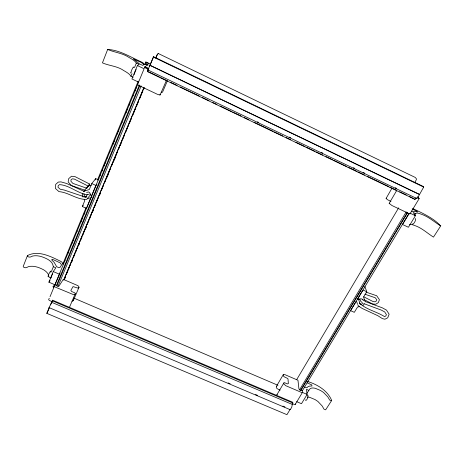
<?xml version="1.0" encoding="UTF-8"?>
<svg xmlns="http://www.w3.org/2000/svg" width="464" height="464" viewBox="0 0 464 464"><rect width="100%" height="100%" fill="white"/><g stroke="black" fill="none" stroke-linecap="round" stroke-linejoin="round"><path stroke-width="0.7" d="M51.115 277.768L51.707 275.802M79.008 287.286L78.642 286.224L77.459 285.464L63.29 279.374L58.951 286.155L57.727 286.288L55.071 284.803L54.305 285.708A1.879 0.893 20.3 0 0 55.529 287.21L73.747 294.739L74.814 294.512L75.267 293.712L74.965 292.958L71.555 291.45L70.853 290.394L73.034 286.595L77.604 288.028L78.428 287.947L79.008 287.286L73.411 300.37L72.819 301.061L71.995 301.153M73.411 300.37L73.44 299.866M86.501 188.135L72.86 183.396L70.853 181.157L71.073 179.759L72.245 178.849L74.333 179.069L88.421 186.209L89.523 183.988L75 176.616L71.485 176.245L68.672 178.692L68.173 181.94L71.404 185.53L85.469 190.414M391.935 188.256L386.094 198.441L387.394 199.642L390.972 201.457M147.883 69.96L153.578 56.707L423.098 186.395L423.678 187.096L417.768 197.6L416.655 198.453L147.883 69.96L148.254 69.646L147.448 71.584L415.077 199.433L416.104 197.722L416.655 198.453M158.143 53.818L158.195 53.47L415.268 177.445L416.434 178.849L416.417 179.51L414.926 182.323M134.119 74.704L135.181 71.52M50.234 272.148L50.547 271.092L48.61 274.468L48.03 276.445L48.598 275.628M283.806 382.997L283.881 383.983L285.87 385.741L301.182 392.289A1.786 0.812 32.8 0 0 302.627 391.976L302.354 390.688L299.825 389.934L298.938 388.925L297.963 380.26L284.971 374.674L283.295 374.581C282.489 377.261 286.816 377.383 287.993 378.885L288.359 383.577L287.454 383.908L284.304 382.609L283.806 382.997L276.718 395.073L277.223 394.673M283.295 374.581L276.364 386.471C275.535 388.658 278.794 389.342 280.105 390.154M48.494 275.007A11.96 5.527 19.4 0 0 43.651 269.816C39.022 267.374 33.686 265.373 28.408 266.638C26.929 267.542 24.928 268.43 23.455 267.009L23.2 266.452L27.469 255.583C38.332 249.887 50.947 256.609 60.72 261.348L62.101 262.264L62.576 263.79L63.069 263.999L63.858 263.181M133.145 77.308L130.947 76.264L129.85 74.861A13.421 2.419 24.2 0 0 123.795 70.603C117.398 66.016 109.185 65.876 102.445 62.86L107.671 49.439C120.077 50.077 131.289 57.577 142.384 62.402L144.832 64.241L145.957 64.305L148.004 65.285M82.667 193.511L82.215 195.39L83.056 197.165M51.214 271.974L53.36 266.713L52.751 264.521A12.035 5.382 19.8 0 0 47.85 259.376C43.198 256.934 37.874 254.887 32.561 256.053C31.065 256.934 29.075 257.752 27.608 256.354L27.347 255.797M130.947 76.264L132.025 73.614M134.456 67.657L136.341 63.023L135.204 61.683A13.52 2.187 24.5 0 0 129.067 57.501C122.606 53.012 114.475 52.519 107.671 49.439M86.832 188.361L88.027 186.18L91.35 185.09M60.053 273.035L54.926 284.763L48.911 282.187L53.256 271.562L55.86 267.792L53.36 266.713M137.414 65.557L131.933 78.967L138.574 82.122L144.095 68.753L137.414 65.557L139.107 64.345L136.341 63.023M91.802 196.782L90.619 198.36L86.484 208.377L82.354 206.538L84.744 200.709L84.181 199.526M98.646 179.939L95.735 178.628L91.773 183.564L89.337 189.503L83.885 191.284M95.207 179.916L95.735 178.628M52.861 286.63L53.325 287.036L54.427 284.362M62.698 264.306L86.136 207.483M97.434 180.073L138.237 81.13M145.133 64.421L145.957 62.414L148.555 63.603C148.671 63.765 146.102 66.155 144.948 66.787L144.391 68.121M64.426 261.795L64.983 260.455M67.744 253.767L68.295 252.428M72.164 243.066L72.715 241.727M73.266 240.387L73.817 239.053M76.577 232.36L77.134 231.02M80.724 222.326L81.548 220.319M82.105 218.979L82.656 217.645M84.036 214.298L84.866 212.292M96.808 184.336L95.949 185.443L91.75 195.611L90.845 195.205L89.854 192.908L88.763 191.968L86.582 192.369M98.397 179.516L98.948 178.176M99.777 176.169L100.328 174.829M101.709 171.489L102.538 169.482M103.919 166.135L104.47 164.795M105.021 163.461L105.85 161.455M107.23 158.108L107.787 156.768M109.44 152.755L109.991 151.421M112.758 144.727L113.309 143.388M113.86 142.054L114.689 140.047M117.172 134.026L117.728 132.687M118.279 131.347L118.83 130.013M121.591 123.32L122.142 121.986M125.732 113.286L126.562 111.279M127.113 109.945L127.67 108.605M129.05 105.258L129.879 103.252M132.64 96.564L133.191 95.224M134.572 91.884L135.401 89.877M135.952 88.537L136.503 87.197M145.893 64.455L146.723 62.449M50.025 296.711L138.597 82.157M56.504 285.279L139.397 84.993M56.823 285.94L139.902 85.388M49.097 307.615L52.647 300.208L292.813 402.282L291.676 407.38L290.278 409.706L49.097 307.615L49.352 307.209L46.806 313.345L286.938 414.683L290.232 409.196L290.278 409.706M57.988 286.398L141.178 85.973M47.705 311.698L49.503 307.371M149.495 66.549L153.578 56.707M52.032 301.693L52.647 300.208M148.213 70.105L147.448 71.584M89.523 183.988L88.421 186.209M155.631 58.11L157.151 54.561L158.195 53.47M156.037 57.571L156.583 56.266M63.643 280.163L143.898 87.661M63.87 279.751L143.991 87.586M64.426 279.131L65.262 277.124M66.381 274.45L68.051 270.437M68.614 269.097L69.449 267.096M70.006 265.756L70.841 263.749M71.398 262.415L72.239 260.408M73.353 257.735L75.029 253.721M75.586 252.381L76.421 250.374M76.978 249.04L77.819 247.034M78.375 245.694L79.489 243.02M80.324 241.013L82 237.005M82.557 235.666L83.392 233.659M83.955 232.325L84.79 230.318M85.347 228.978L86.461 226.304M87.302 224.298L88.972 220.284M89.529 218.95L90.37 216.943M90.927 215.603L91.762 213.602M92.319 212.263L93.438 209.589M94.273 207.582L95.944 203.568M96.506 202.234L97.341 200.228M97.898 198.888L98.733 196.881M99.296 195.547L100.41 192.873M101.523 190.199L102.364 188.193M102.921 186.853L103.756 184.846M104.87 182.172L105.432 180.832M107.103 176.825L107.938 174.818M108.501 173.478L109.336 171.471M109.893 170.137L110.728 168.13M111.847 165.457L112.404 164.117M114.074 160.109L114.915 158.102M115.472 156.762L116.307 154.756M116.864 153.422L117.705 151.415M118.819 148.741L119.376 147.401M121.052 143.388L121.887 141.387M122.444 140.047L123.279 138.04M123.842 136.7L124.677 134.699M125.79 132.02L127.467 128.012M128.023 126.672L128.859 124.665M129.415 123.331L130.256 121.324M130.813 119.985L131.648 117.978M132.768 115.304L134.438 111.296M134.995 109.956L135.836 107.95M136.393 106.616L137.228 104.609M137.785 103.269L138.62 101.262M139.739 98.588L141.41 94.575M141.972 93.241L142.808 91.234M143.364 89.894L144.2 87.887M64.421 279.369L65.262 277.362M71.392 262.665L72.227 260.658M78.358 245.961L79.199 243.954M85.33 229.257L86.165 227.25M92.295 212.553L93.136 210.546M99.267 195.849L100.102 193.842M106.239 179.145L107.074 177.138M107.631 175.804L108.466 173.797M113.204 162.441L114.04 160.434M114.596 159.1L115.437 157.093M120.176 145.737L121.011 143.73M69.583 307.023L75.267 293.712M137.953 84.083L137.39 84.373A2.111 0.394 24.5 0 0 138.968 85.562L157.47 94.337L160.028 95.12L166.454 80.394M161.281 92.249L162.51 92.226L167.353 80.904M50.53 304.9L51.649 302.615M156.855 55.61L157.673 54.665M51.997 275.181L52.583 273.934M135.418 71.027L136.12 69.542M410.002 213.666A1.995 0.354 29 0 1 408.714 213.469L391.993 205.54L389.168 203.365L396.703 190.518M296.722 379.564L398.651 207.831M299.471 389.975L406.203 211.897M300.515 390.462L407.351 212.46M301.003 390.172L407.694 212.477M302.36 390.752L409.173 213.179M409.115 213.51L402.508 224.489L408.413 227.273L415.419 215.714L413.192 212.512L415.64 213.678L416.359 213.179A12.557 2.175 29.2 0 1 421.329 214.223C428.556 216.682 434.223 221.92 440.527 225.817C434.107 218.498 422.159 212.877 412.827 208.614M295.249 404.382L302.482 392.376M409.985 213.863L419.137 198.667M364.832 286.456L366.775 291.734L363.556 297.064L365.226 301.89M306.837 393.379L309.894 388.948A11.264 4.982 33.3 0 1 315.317 388.316L320.595 390.514L323.466 392.393L327.775 396.859L329.684 400.055L330.536 400.577L331.69 400.478C327.648 390.572 317.411 384.505 307.568 381.466M414.549 215.476L415.64 213.678M308.693 390.317L306.449 389.354L307.11 394.423L301.484 403.709L296.676 401.662M364.507 303.572L362.999 305.561M46.806 313.345L47.45 312.313M307.348 397.074A11.194 5.104 33.6 0 1 309.79 397.387L315.044 399.562L317.892 401.441L322.144 405.942L324.011 409.167L325.629 409.845L331.69 400.478M409.486 224.524A12.47 2.378 29.4 0 1 414.491 225.446C421.735 227.801 427.263 233.195 433.475 237.11L440.8 225.759M49.306 298.306L48.749 299.164A1.862 0.916 19.9 0 0 49.955 300.684L52.096 301.594M48.911 282.187L50.048 280.523M82.354 206.538L83.184 205.448M90.625 194.573L86.739 199.352C77.053 199.932 68.626 192.374 58.98 191.626L55.39 188.448L55.709 184.376L58.284 182.085L60.987 181.882L66.584 183.477L84.222 191.412M83.798 191.243L87.534 186.644M87.655 194.294L85.422 197.049L86.855 196.852L85.057 197.061L64.154 190.025L60.221 189.237L57.983 187.247L58.209 185.745L59.456 184.631C69.362 185.136 77.297 193.14 87.012 194.747L89.482 194.068M363.254 303.34L360.545 304.575M131.092 72.802L130.709 73.08L131.759 69.89L133.342 66.932L133.4 67.413M53.325 287.036L54.062 286.723M87.435 198.778L89.714 197.954L90.619 198.36M276.364 386.471L276.869 386.292M359.548 306.53L357.483 307.11L354.322 312.342L350.575 310.66L356.004 301.641L356.822 302.012L357.466 304.077M389.168 203.365L389.528 203.267M307.232 395.369L307.91 395.253L308.055 396.337L307.591 398.118L306.733 399.753L305.892 400.478L305.457 399.951M412.27 224.031L413.082 224.071L414.277 222.842L415.292 220.922L415.64 219.211L415.17 218.521M386.112 198.238L386.541 198.267M366.148 292.14L376.687 295.748L379.407 299.692L378.398 302.574L375.712 304.251L372.447 303.908L363.834 299.506M364.93 294.222L375.219 297.743L376.803 299.75L376.374 300.991L375.098 301.791L373.114 301.583L363.701 296.774M148.892 68.765L146.317 67.471M365.603 301.641L382.284 307.823L386.495 310.103L389.122 314.198L387.736 317.788L384.929 319.209L382.411 318.64L377.876 315.729L362.053 308.374L358.649 306.054L357.744 304.825M364.617 303.908L381.263 310.074L384.714 311.947L386.373 314.54L385.886 315.92L384.552 316.599C376.617 311.628 366.258 309.587 359.374 303.056L360.122 304.111L358.341 298.723M145.4 67.031L144.507 67.123A2.129 0.348 24.8 0 0 146.119 68.283L148.045 69.206M228.178 382.922L230.179 383.774M255.536 394.51L257.537 395.357M282.889 406.093L284.896 406.94M52.27 300.8L292.888 403.036M292.007 403.489L293.95 404.312A1.775 0.835 33.1 0 0 295.406 403.97M51.655 302.29L292.088 404.364M73.793 298.079L277.977 385.3M50.941 278.035L49.074 277.234L48.784 276.121M304.372 387.08L306.855 387.794L307.864 386.79L309.54 386.118L312.011 385.973L311.698 384.888L307.035 382.748M302.279 392.358L307.11 394.423M53.256 271.562L59.299 274.166M91.773 183.564L95.949 185.443M366.775 291.734L362.993 290.017L357.495 299.164L358.312 299.535L360.644 298.804L361.978 298.973L362.546 299.663M148.387 68.602L144.948 66.787M412.16 208.974L416.8 211.236L417.443 211.961L415.129 211.404L413.088 211.694L411.487 211.091M410.077 213.179L415.419 215.714M145.957 62.414L145.389 62.06L146.346 62.066L149.907 63.777M149.831 65.14L419.357 194.294M149.681 65.256L419.584 194.578M257.358 121.817L258.663 122.438M289.368 137.124L290.673 137.744M321.378 152.43L322.683 153.05M353.388 167.736L354.693 168.357M363.19 172.422L364.495 173.043M395.2 187.729L396.505 188.349M148.329 71.711L159.43 77.012M160.735 77.639L167.266 80.753M170.532 82.314L177.062 85.434M180.328 86.994L199.265 96.042M202.524 97.602L209.055 100.723M212.321 102.283L216.891 104.464M220.156 106.024L231.258 111.331M232.563 111.952L241.054 116.012M244.319 117.572L248.89 119.753M254.115 122.247L273.052 131.295M274.357 131.921L282.843 135.975M286.108 137.535L290.679 139.722M295.904 142.216L305.045 146.583M306.356 147.21L314.841 151.264M316.146 151.885L322.677 155.005M325.943 156.565L332.473 159.686M333.778 160.312L346.84 166.547M348.145 167.173L356.636 171.228M357.941 171.854L364.472 174.974M367.737 176.535L388.629 186.516M389.934 187.143L396.465 190.257M399.73 191.818L406.261 194.938M409.526 196.498L415.077 199.433M153.219 56.973L423.678 187.096M418.116 197.502L419.143 198.488A2.013 0.313 28.7 0 1 417.873 198.244M362.541 299.605L363.712 300.678M362.285 302.725L360.789 301.339L359.71 298.996M159.813 94.285L160.295 94.801M417.675 196.574L418.511 197.658M85.08 197.258L84.036 194.932L84.001 193.766M51.985 259.602L51.91 260.182L54.195 262.415L56.689 266.742L58.708 267.612L59.926 267.49L61.613 264.996L60.181 262.897L53.47 259.753L51.985 259.602M144.165 64.595L142.686 65.372L139.676 64.038L133.255 58.858L141.247 62.489L144.165 64.595"/></g></svg>
